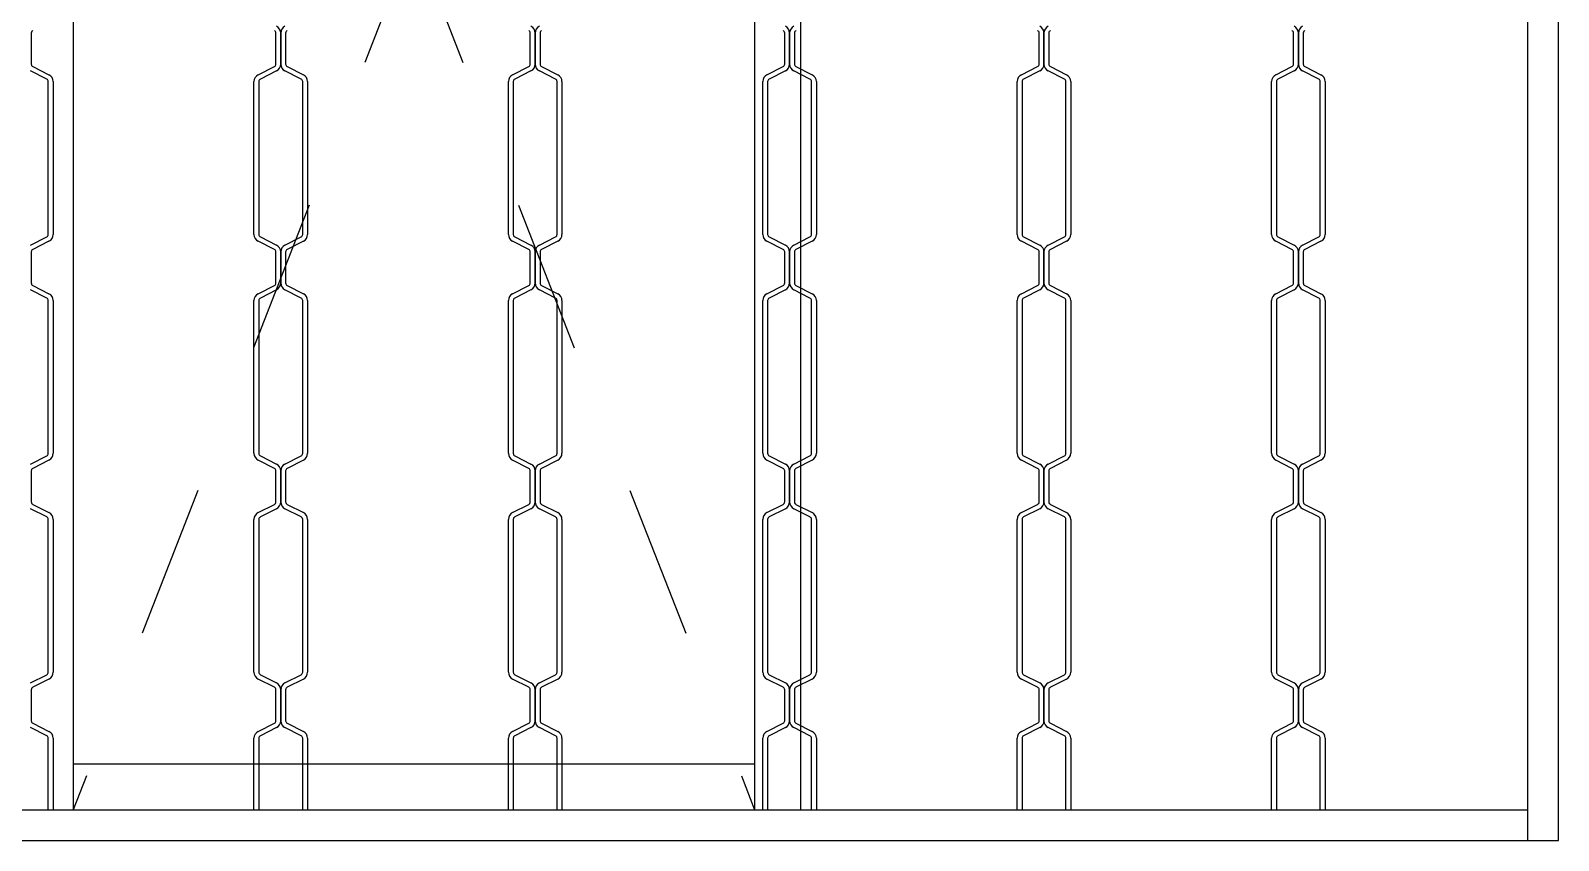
# Model space of a CAD drawing. Header units: millimetres. Extents: x 235.35 to 237.35, y 1281.78 to 1282.98.
# Drawn here: x 236.357 to 237.355, y 1281.784 to 1282.312 of the extents above; entities that cross this region are included whole.
import ezdxf

# ---------------------------------------------------------------- set-up
doc = ezdxf.new("R2010")
doc.units = ezdxf.units.MM
doc.header["$LTSCALE"] = 0.5
doc.linetypes.add('HIDDEN2', pattern=[0.1875, 0.125, -0.0625])
doc.layers.add('Gravia_Janelas', color=1, linetype='Continuous')
doc.layers.add('Gravia_Janelas_hidden2', color=1, linetype='HIDDEN2')

msp = doc.modelspace()

# ---------------------------------------------------------------- linework, layer by layer
at = {"layer": 'Gravia_Janelas'}
for p, q in [((237.33472, 1281.78366), (237.33472, 1282.98366)), ((236.38472, 1282.94366), (236.38472, 1281.80366)), ((236.82972, 1282.94366), (236.82972, 1281.80366)), ((236.85972, 1282.94366), (236.85972, 1281.80366)), ((236.3573, 1282.31074), (236.3573, 1282.29048)), ((236.51709, 1282.29048), (236.51709, 1282.31074)), ((236.52027, 1282.29048), (236.52027, 1282.31074)), ((236.52027, 1282.31074), (236.52027, 1282.29048)), ((236.52345, 1282.31074), (236.52345, 1282.29048)), ((236.68324, 1282.29048), (236.68324, 1282.31074)), ((236.68642, 1282.29048), (236.68642, 1282.31074)), ((236.68642, 1282.31074), (236.68642, 1282.29048)), ((236.6896, 1282.31074), (236.6896, 1282.29048)), ((236.84939, 1282.29048), (236.84939, 1282.31074)), ((236.85257, 1282.29048), (236.85257, 1282.31074)), ((236.85257, 1282.31074), (236.85257, 1282.29048)), ((236.85575, 1282.31074), (236.85575, 1282.29048)), ((237.01554, 1282.29048), (237.01554, 1282.31074)), ((237.01872, 1282.29048), (237.01872, 1282.31074)), ((237.01872, 1282.31074), (237.01872, 1282.29048)), ((237.0219, 1282.31074), (237.0219, 1282.29048)), ((237.18169, 1282.29048), (237.18169, 1282.31074)), ((237.18487, 1282.29048), (237.18487, 1282.31074)), ((237.18487, 1282.31074), (237.18487, 1282.29048)), ((237.18805, 1282.31074), (237.18805, 1282.29048)), ((236.35829, 1282.28886), (236.36887, 1282.2835)), ((236.50551, 1282.2835), (236.51609, 1282.28886)), ((236.52444, 1282.28886), (236.53502, 1282.2835)), ((236.67166, 1282.2835), (236.68224, 1282.28886)), ((236.69059, 1282.28886), (236.70117, 1282.2835)), ((236.83781, 1282.2835), (236.84839, 1282.28886)), ((236.85674, 1282.28886), (236.86732, 1282.2835)), ((237.00396, 1282.2835), (237.01454, 1282.28886)), ((237.02289, 1282.28886), (237.03347, 1282.2835)), ((237.17011, 1282.2835), (237.18069, 1282.28886)), ((237.18904, 1282.28886), (237.19962, 1282.2835)), ((237.33472, 1282.28766), (237.33472, 1282.29166)), ((236.36744, 1282.28066), (236.35686, 1282.28602)), ((236.36844, 1282.17929), (236.36844, 1282.27904)), ((236.37162, 1282.27904), (236.37162, 1282.17929)), ((236.50277, 1282.17929), (236.50277, 1282.27904)), ((236.50595, 1282.27904), (236.50595, 1282.17929)), ((236.51752, 1282.28602), (236.50694, 1282.28066)), ((236.53359, 1282.28066), (236.52301, 1282.28602)), ((236.53459, 1282.17929), (236.53459, 1282.27904)), ((236.53777, 1282.27904), (236.53777, 1282.17929)), ((236.66892, 1282.17929), (236.66892, 1282.27904)), ((236.6721, 1282.27904), (236.6721, 1282.17929)), ((236.68367, 1282.28602), (236.67309, 1282.28066)), ((236.69974, 1282.28066), (236.68916, 1282.28602)), ((236.70074, 1282.17929), (236.70074, 1282.27904)), ((236.70392, 1282.27904), (236.70392, 1282.17929)), ((236.83507, 1282.17929), (236.83507, 1282.27904)), ((236.83825, 1282.27904), (236.83825, 1282.17929)), ((236.84982, 1282.28602), (236.83924, 1282.28066)), ((236.86589, 1282.28066), (236.85531, 1282.28602)), ((236.86689, 1282.17929), (236.86689, 1282.27904)), ((236.87007, 1282.27904), (236.87007, 1282.17929)), ((237.00122, 1282.17929), (237.00122, 1282.27904)), ((237.0044, 1282.27904), (237.0044, 1282.17929)), ((237.01597, 1282.28602), (237.00539, 1282.28066)), ((237.03204, 1282.28066), (237.02146, 1282.28602)), ((237.03304, 1282.17929), (237.03304, 1282.27904)), ((237.03622, 1282.27904), (237.03622, 1282.17929)), ((237.16737, 1282.17929), (237.16737, 1282.27904)), ((237.17055, 1282.27904), (237.17055, 1282.17929)), ((237.18212, 1282.28602), (237.17154, 1282.28066)), ((237.19819, 1282.28066), (237.18761, 1282.28602)), ((237.19919, 1282.17929), (237.19919, 1282.27904)), ((237.20237, 1282.27904), (237.20237, 1282.17929)), ((236.35686, 1282.17231), (236.36744, 1282.17766)), ((236.36887, 1282.17483), (236.35829, 1282.16947)), ((236.51609, 1282.16947), (236.50551, 1282.17483)), ((236.50694, 1282.17766), (236.51752, 1282.17231)), ((236.52301, 1282.17231), (236.53359, 1282.17766)), ((236.53502, 1282.17483), (236.52444, 1282.16947)), ((236.68224, 1282.16947), (236.67166, 1282.17483)), ((236.67309, 1282.17766), (236.68367, 1282.17231)), ((236.68916, 1282.17231), (236.69974, 1282.17766)), ((236.70117, 1282.17483), (236.69059, 1282.16947)), ((236.84839, 1282.16947), (236.83781, 1282.17483)), ((236.83924, 1282.17766), (236.84982, 1282.17231)), ((236.85531, 1282.17231), (236.86589, 1282.17766)), ((236.86732, 1282.17483), (236.85674, 1282.16947)), ((237.01454, 1282.16947), (237.00396, 1282.17483)), ((237.00539, 1282.17766), (237.01597, 1282.17231)), ((237.02146, 1282.17231), (237.03204, 1282.17766)), ((237.03347, 1282.17483), (237.02289, 1282.16947)), ((237.18069, 1282.16947), (237.17011, 1282.17483)), ((237.17154, 1282.17766), (237.18212, 1282.17231)), ((237.18761, 1282.17231), (237.19819, 1282.17766)), ((237.19962, 1282.17483), (237.18904, 1282.16947)), ((236.3573, 1282.16784), (236.3573, 1282.14758)), ((236.51709, 1282.14758), (236.51709, 1282.16784)), ((236.52027, 1282.14758), (236.52027, 1282.16784)), ((236.52027, 1282.16784), (236.52027, 1282.14758)), ((236.52345, 1282.16784), (236.52345, 1282.14758)), ((236.68324, 1282.14758), (236.68324, 1282.16784)), ((236.68642, 1282.14758), (236.68642, 1282.16784)), ((236.68642, 1282.16784), (236.68642, 1282.14758)), ((236.6896, 1282.16784), (236.6896, 1282.14758)), ((236.84939, 1282.14758), (236.84939, 1282.16784)), ((236.85257, 1282.14758), (236.85257, 1282.16784)), ((236.85257, 1282.16784), (236.85257, 1282.14758)), ((236.85575, 1282.16784), (236.85575, 1282.14758)), ((237.01554, 1282.14758), (237.01554, 1282.16784)), ((237.01872, 1282.14758), (237.01872, 1282.16784)), ((237.01872, 1282.16784), (237.01872, 1282.14758)), ((237.0219, 1282.16784), (237.0219, 1282.14758)), ((237.18169, 1282.14758), (237.18169, 1282.16784)), ((237.18487, 1282.14758), (237.18487, 1282.16784)), ((237.18487, 1282.16784), (237.18487, 1282.14758)), ((237.18805, 1282.16784), (237.18805, 1282.14758)), ((236.36744, 1282.13776), (236.35686, 1282.14312)), ((236.35829, 1282.14596), (236.36887, 1282.1406)), ((236.50551, 1282.1406), (236.51609, 1282.14596)), ((236.51752, 1282.14312), (236.50694, 1282.13776)), ((236.53359, 1282.13776), (236.52301, 1282.14312)), ((236.52444, 1282.14596), (236.53502, 1282.1406)), ((236.67166, 1282.1406), (236.68224, 1282.14596)), ((236.68367, 1282.14312), (236.67309, 1282.13776)), ((236.69974, 1282.13776), (236.68916, 1282.14312)), ((236.69059, 1282.14596), (236.70117, 1282.1406)), ((236.83781, 1282.1406), (236.84839, 1282.14596)), ((236.84982, 1282.14312), (236.83924, 1282.13776)), ((236.86589, 1282.13776), (236.85531, 1282.14312)), ((236.85674, 1282.14596), (236.86732, 1282.1406)), ((237.00396, 1282.1406), (237.01454, 1282.14596)), ((237.01597, 1282.14312), (237.00539, 1282.13776)), ((237.03204, 1282.13776), (237.02146, 1282.14312)), ((237.02289, 1282.14596), (237.03347, 1282.1406)), ((237.17011, 1282.1406), (237.18069, 1282.14596)), ((237.18212, 1282.14312), (237.17154, 1282.13776)), ((237.19819, 1282.13776), (237.18761, 1282.14312)), ((237.18904, 1282.14596), (237.19962, 1282.1406)), ((236.36844, 1282.03639), (236.36844, 1282.13614)), ((236.37162, 1282.13614), (236.37162, 1282.03639)), ((236.50277, 1282.03639), (236.50277, 1282.13614)), ((236.50595, 1282.13614), (236.50595, 1282.03639)), ((236.53459, 1282.03639), (236.53459, 1282.13614)), ((236.53777, 1282.13614), (236.53777, 1282.03639)), ((236.66892, 1282.03639), (236.66892, 1282.13614)), ((236.6721, 1282.13614), (236.6721, 1282.03639)), ((236.70074, 1282.03639), (236.70074, 1282.13614)), ((236.70392, 1282.13614), (236.70392, 1282.03639)), ((236.83507, 1282.03639), (236.83507, 1282.13614)), ((236.83825, 1282.13614), (236.83825, 1282.03639)), ((236.86689, 1282.03639), (236.86689, 1282.13614)), ((236.87007, 1282.13614), (236.87007, 1282.03639)), ((237.00122, 1282.03639), (237.00122, 1282.13614)), ((237.0044, 1282.13614), (237.0044, 1282.03639)), ((237.03304, 1282.03639), (237.03304, 1282.13614)), ((237.03622, 1282.13614), (237.03622, 1282.03639)), ((237.16737, 1282.03639), (237.16737, 1282.13614)), ((237.17055, 1282.13614), (237.17055, 1282.03639)), ((237.19919, 1282.03639), (237.19919, 1282.13614)), ((237.20237, 1282.13614), (237.20237, 1282.03639)), ((237.33472, 1282.12566), (237.33472, 1282.12966)), ((236.35686, 1282.02941), (236.36744, 1282.03476)), ((236.36887, 1282.03193), (236.35829, 1282.02657)), ((236.51609, 1282.02657), (236.50551, 1282.03193)), ((236.50694, 1282.03476), (236.51752, 1282.02941)), ((236.52301, 1282.02941), (236.53359, 1282.03476)), ((236.53502, 1282.03193), (236.52444, 1282.02657)), ((236.68224, 1282.02657), (236.67166, 1282.03193)), ((236.67309, 1282.03476), (236.68367, 1282.02941)), ((236.68916, 1282.02941), (236.69974, 1282.03476)), ((236.70117, 1282.03193), (236.69059, 1282.02657)), ((236.84839, 1282.02657), (236.83781, 1282.03193)), ((236.83924, 1282.03476), (236.84982, 1282.02941)), ((236.85531, 1282.02941), (236.86589, 1282.03476)), ((236.86732, 1282.03193), (236.85674, 1282.02657)), ((237.01454, 1282.02657), (237.00396, 1282.03193)), ((237.00539, 1282.03476), (237.01597, 1282.02941)), ((237.02146, 1282.02941), (237.03204, 1282.03476)), ((237.03347, 1282.03193), (237.02289, 1282.02657)), ((237.18069, 1282.02657), (237.17011, 1282.03193)), ((237.17154, 1282.03476), (237.18212, 1282.02941)), ((237.18761, 1282.02941), (237.19819, 1282.03476)), ((237.19962, 1282.03193), (237.18904, 1282.02657)), ((236.3573, 1282.02494), (236.3573, 1282.00468)), ((236.51709, 1282.00468), (236.51709, 1282.02494)), ((236.52027, 1282.00468), (236.52027, 1282.02494)), ((236.52027, 1282.02494), (236.52027, 1282.00468)), ((236.52345, 1282.02494), (236.52345, 1282.00468)), ((236.68324, 1282.00468), (236.68324, 1282.02494)), ((236.68642, 1282.00468), (236.68642, 1282.02494)), ((236.68642, 1282.02494), (236.68642, 1282.00468)), ((236.6896, 1282.02494), (236.6896, 1282.00468)), ((236.84939, 1282.00468), (236.84939, 1282.02494)), ((236.85257, 1282.00468), (236.85257, 1282.02494)), ((236.85257, 1282.02494), (236.85257, 1282.00468)), ((236.85575, 1282.02494), (236.85575, 1282.00468)), ((237.01554, 1282.00468), (237.01554, 1282.02494)), ((237.01872, 1282.00468), (237.01872, 1282.02494)), ((237.01872, 1282.02494), (237.01872, 1282.00468)), ((237.0219, 1282.02494), (237.0219, 1282.00468)), ((237.18169, 1282.00468), (237.18169, 1282.02494)), ((237.18487, 1282.00468), (237.18487, 1282.02494)), ((237.18487, 1282.02494), (237.18487, 1282.00468)), ((237.18805, 1282.02494), (237.18805, 1282.00468)), ((236.36744, 1281.99486), (236.35686, 1282.00022)), ((236.35829, 1282.00306), (236.36887, 1281.9977)), ((236.50551, 1281.9977), (236.51609, 1282.00306)), ((236.51752, 1282.00022), (236.50694, 1281.99486)), ((236.53359, 1281.99486), (236.52301, 1282.00022)), ((236.52444, 1282.00306), (236.53502, 1281.9977)), ((236.67166, 1281.9977), (236.68224, 1282.00306)), ((236.68367, 1282.00022), (236.67309, 1281.99486)), ((236.69974, 1281.99486), (236.68916, 1282.00022)), ((236.69059, 1282.00306), (236.70117, 1281.9977)), ((236.83781, 1281.9977), (236.84839, 1282.00306)), ((236.84982, 1282.00022), (236.83924, 1281.99486)), ((236.86589, 1281.99486), (236.85531, 1282.00022)), ((236.85674, 1282.00306), (236.86732, 1281.9977)), ((237.00396, 1281.9977), (237.01454, 1282.00306)), ((237.01597, 1282.00022), (237.00539, 1281.99486)), ((237.03204, 1281.99486), (237.02146, 1282.00022)), ((237.02289, 1282.00306), (237.03347, 1281.9977)), ((237.17011, 1281.9977), (237.18069, 1282.00306)), ((237.18212, 1282.00022), (237.17154, 1281.99486)), ((237.19819, 1281.99486), (237.18761, 1282.00022)), ((237.18904, 1282.00306), (237.19962, 1281.9977)), ((236.36844, 1281.89349), (236.36844, 1281.99324)), ((236.37162, 1281.99324), (236.37162, 1281.89349)), ((236.50277, 1281.89349), (236.50277, 1281.99324)), ((236.50595, 1281.99324), (236.50595, 1281.89349)), ((236.53459, 1281.89349), (236.53459, 1281.99324)), ((236.53777, 1281.99324), (236.53777, 1281.89349)), ((236.66892, 1281.89349), (236.66892, 1281.99324)), ((236.6721, 1281.99324), (236.6721, 1281.89349)), ((236.70074, 1281.89349), (236.70074, 1281.99324)), ((236.70392, 1281.99324), (236.70392, 1281.89349)), ((236.83507, 1281.89349), (236.83507, 1281.99324)), ((236.83825, 1281.99324), (236.83825, 1281.89349)), ((236.86689, 1281.89349), (236.86689, 1281.99324)), ((236.87007, 1281.99324), (236.87007, 1281.89349)), ((237.00122, 1281.89349), (237.00122, 1281.99324)), ((237.0044, 1281.99324), (237.0044, 1281.89349)), ((237.03304, 1281.89349), (237.03304, 1281.99324)), ((237.03622, 1281.99324), (237.03622, 1281.89349)), ((237.16737, 1281.89349), (237.16737, 1281.99324)), ((237.17055, 1281.99324), (237.17055, 1281.89349)), ((237.19919, 1281.89349), (237.19919, 1281.99324)), ((237.20237, 1281.99324), (237.20237, 1281.89349)), ((237.33472, 1281.96366), (237.33472, 1281.96766)), ((236.35686, 1281.88651), (236.36744, 1281.89186)), ((236.36887, 1281.88903), (236.35829, 1281.88367)), ((236.51609, 1281.88367), (236.50551, 1281.88903)), ((236.50694, 1281.89186), (236.51752, 1281.88651)), ((236.52301, 1281.88651), (236.53359, 1281.89186)), ((236.53502, 1281.88903), (236.52444, 1281.88367)), ((236.68224, 1281.88367), (236.67166, 1281.88903)), ((236.67309, 1281.89186), (236.68367, 1281.88651)), ((236.68916, 1281.88651), (236.69974, 1281.89186)), ((236.70117, 1281.88903), (236.69059, 1281.88367)), ((236.84839, 1281.88367), (236.83781, 1281.88903)), ((236.83924, 1281.89186), (236.84982, 1281.88651)), ((236.85531, 1281.88651), (236.86589, 1281.89186)), ((236.86732, 1281.88903), (236.85674, 1281.88367)), ((237.01454, 1281.88367), (237.00396, 1281.88903)), ((237.00539, 1281.89186), (237.01597, 1281.88651)), ((237.02146, 1281.88651), (237.03204, 1281.89186)), ((237.03347, 1281.88903), (237.02289, 1281.88367)), ((237.18069, 1281.88367), (237.17011, 1281.88903)), ((237.17154, 1281.89186), (237.18212, 1281.88651)), ((237.18761, 1281.88651), (237.19819, 1281.89186)), ((237.19962, 1281.88903), (237.18904, 1281.88367)), ((236.3573, 1281.88204), (236.3573, 1281.86178)), ((236.51709, 1281.86178), (236.51709, 1281.88204)), ((236.52027, 1281.86178), (236.52027, 1281.88204)), ((236.52027, 1281.88204), (236.52027, 1281.86178)), ((236.52345, 1281.88204), (236.52345, 1281.86178)), ((236.68324, 1281.86178), (236.68324, 1281.88204)), ((236.68642, 1281.86178), (236.68642, 1281.88204)), ((236.68642, 1281.88204), (236.68642, 1281.86178)), ((236.6896, 1281.88204), (236.6896, 1281.86178)), ((236.84939, 1281.86178), (236.84939, 1281.88204)), ((236.85257, 1281.86178), (236.85257, 1281.88204)), ((236.85257, 1281.88204), (236.85257, 1281.86178)), ((236.85575, 1281.88204), (236.85575, 1281.86178)), ((237.01554, 1281.86178), (237.01554, 1281.88204)), ((237.01872, 1281.86178), (237.01872, 1281.88204)), ((237.01872, 1281.88204), (237.01872, 1281.86178)), ((237.0219, 1281.88204), (237.0219, 1281.86178)), ((237.18169, 1281.86178), (237.18169, 1281.88204)), ((237.18487, 1281.86178), (237.18487, 1281.88204)), ((237.18487, 1281.88204), (237.18487, 1281.86178)), ((237.18805, 1281.88204), (237.18805, 1281.86178)), ((236.35829, 1281.86016), (236.36887, 1281.8548)), ((236.50551, 1281.8548), (236.51609, 1281.86016)), ((236.52444, 1281.86016), (236.53502, 1281.8548)), ((236.67166, 1281.8548), (236.68224, 1281.86016)), ((236.69059, 1281.86016), (236.70117, 1281.8548)), ((236.83781, 1281.8548), (236.84839, 1281.86016)), ((236.85674, 1281.86016), (236.86732, 1281.8548)), ((237.00396, 1281.8548), (237.01454, 1281.86016)), ((237.02289, 1281.86016), (237.03347, 1281.8548)), ((237.17011, 1281.8548), (237.18069, 1281.86016)), ((237.18904, 1281.86016), (237.19962, 1281.8548)), ((236.36744, 1281.85196), (236.35686, 1281.85732)), ((236.36844, 1281.80366), (236.36844, 1281.85034)), ((236.37162, 1281.85034), (236.37162, 1281.80366)), ((236.50277, 1281.80366), (236.50277, 1281.85034)), ((236.50595, 1281.85034), (236.50595, 1281.80366)), ((236.51752, 1281.85732), (236.50694, 1281.85196)), ((236.53359, 1281.85196), (236.52301, 1281.85732)), ((236.53459, 1281.80366), (236.53459, 1281.85034)), ((236.53777, 1281.85034), (236.53777, 1281.80366)), ((236.66892, 1281.80366), (236.66892, 1281.85034)), ((236.6721, 1281.85034), (236.6721, 1281.80366)), ((236.68367, 1281.85732), (236.67309, 1281.85196)), ((236.69974, 1281.85196), (236.68916, 1281.85732)), ((236.70074, 1281.80366), (236.70074, 1281.85034)), ((236.70392, 1281.85034), (236.70392, 1281.80366)), ((236.83507, 1281.80366), (236.83507, 1281.85034)), ((236.83825, 1281.85034), (236.83825, 1281.80366)), ((236.84982, 1281.85732), (236.83924, 1281.85196)), ((236.86589, 1281.85196), (236.85531, 1281.85732)), ((236.86689, 1281.80366), (236.86689, 1281.85034)), ((236.87007, 1281.85034), (236.87007, 1281.80366)), ((237.00122, 1281.80366), (237.00122, 1281.85034)), ((237.0044, 1281.85034), (237.0044, 1281.80366)), ((237.01597, 1281.85732), (237.00539, 1281.85196)), ((237.03204, 1281.85196), (237.02146, 1281.85732)), ((237.03304, 1281.80366), (237.03304, 1281.85034)), ((237.03622, 1281.85034), (237.03622, 1281.80366)), ((237.16737, 1281.80366), (237.16737, 1281.85034)), ((237.17055, 1281.85034), (237.17055, 1281.80366)), ((237.18212, 1281.85732), (237.17154, 1281.85196)), ((237.19819, 1281.85196), (237.18761, 1281.85732)), ((237.19919, 1281.80366), (237.19919, 1281.85034)), ((237.20237, 1281.85034), (237.20237, 1281.80366)), ((236.38472, 1281.83366), (236.82972, 1281.83366)), ((235.37472, 1281.80366), (237.33472, 1281.80366))]:
    msp.add_line(p, q, dxfattribs=at)
at = {"layer": 'Gravia_Janelas', "color": 2}
for p, q in [((237.35472, 1281.78366), (237.35472, 1282.98366)), ((235.35472, 1281.78366), (237.35472, 1281.78366))]:
    msp.add_line(p, q, dxfattribs=at)
at = {"layer": 'Gravia_Janelas'}
for centre, radius, start, end in [((236.35912, 1282.31074), 0.00182, 116.85241, 180), ((236.51527, 1282.31074), 0.00182, 0, 63.14759), ((236.51527, 1282.31074), 0.005, 0, 63.14759), ((236.52527, 1282.31074), 0.005, 116.85241, 180), ((236.52527, 1282.31074), 0.00182, 116.85241, 180), ((236.68142, 1282.31074), 0.00182, 0, 63.14759), ((236.68142, 1282.31074), 0.005, 0, 63.14759), ((236.69142, 1282.31074), 0.005, 116.85241, 180), ((236.69142, 1282.31074), 0.00182, 116.85241, 180), ((236.84757, 1282.31074), 0.00182, 0, 63.14759), ((236.84757, 1282.31074), 0.005, 0, 63.14759), ((236.85757, 1282.31074), 0.005, 116.85241, 180), ((236.85757, 1282.31074), 0.00182, 116.85241, 180), ((237.01372, 1282.31074), 0.00182, 0, 63.14759), ((237.01372, 1282.31074), 0.005, 0, 63.14759), ((237.02372, 1282.31074), 0.005, 116.85241, 180), ((237.02372, 1282.31074), 0.00182, 116.85241, 180), ((237.17987, 1282.31074), 0.00182, 0, 63.14759), ((237.17987, 1282.31074), 0.005, 0, 63.14759), ((237.18987, 1282.31074), 0.005, 116.85241, 180), ((237.18987, 1282.31074), 0.00182, 116.85241, 180), ((236.35912, 1282.29048), 0.00182, 180, 243.14759), ((236.51527, 1282.29048), 0.00182, 296.85241, 0), ((236.51527, 1282.29048), 0.005, 296.85241, 0), ((236.52527, 1282.29048), 0.005, 180, 243.14759), ((236.52527, 1282.29048), 0.00182, 180, 243.14759), ((236.68142, 1282.29048), 0.00182, 296.85241, 0), ((236.68142, 1282.29048), 0.005, 296.85241, 0), ((236.69142, 1282.29048), 0.005, 180, 243.14759), ((236.69142, 1282.29048), 0.00182, 180, 243.14759), ((236.84757, 1282.29048), 0.00182, 296.85241, 0), ((236.84757, 1282.29048), 0.005, 296.85241, 0), ((236.85757, 1282.29048), 0.005, 180, 243.14759), ((236.85757, 1282.29048), 0.00182, 180, 243.14759), ((237.01372, 1282.29048), 0.00182, 296.85241, 0), ((237.01372, 1282.29048), 0.005, 296.85241, 0), ((237.02372, 1282.29048), 0.005, 180, 243.14759), ((237.02372, 1282.29048), 0.00182, 180, 243.14759), ((237.17987, 1282.29048), 0.00182, 296.85241, 0), ((237.17987, 1282.29048), 0.005, 296.85241, 0), ((237.18987, 1282.29048), 0.005, 180, 243.14759), ((237.18987, 1282.29048), 0.00182, 180, 243.14759), ((236.36662, 1282.27904), 0.00182, 0, 63.14759), ((236.36662, 1282.27904), 0.005, 0, 63.14759), ((236.50777, 1282.27904), 0.005, 116.85241, 180), ((236.50777, 1282.27904), 0.00182, 116.85241, 180), ((236.53277, 1282.27904), 0.00182, 0, 63.14759), ((236.53277, 1282.27904), 0.005, 0, 63.14759), ((236.67392, 1282.27904), 0.005, 116.85241, 180), ((236.67392, 1282.27904), 0.00182, 116.85241, 180), ((236.69892, 1282.27904), 0.00182, 0, 63.14759), ((236.69892, 1282.27904), 0.005, 0, 63.14759), ((236.84007, 1282.27904), 0.005, 116.85241, 180), ((236.84007, 1282.27904), 0.00182, 116.85241, 180), ((236.86507, 1282.27904), 0.00182, 0, 63.14759), ((236.86507, 1282.27904), 0.005, 0, 63.14759), ((237.00622, 1282.27904), 0.005, 116.85241, 180), ((237.00622, 1282.27904), 0.00182, 116.85241, 180), ((237.03122, 1282.27904), 0.00182, 0, 63.14759), ((237.03122, 1282.27904), 0.005, 0, 63.14759), ((237.17237, 1282.27904), 0.005, 116.85241, 180), ((237.17237, 1282.27904), 0.00182, 116.85241, 180), ((237.19737, 1282.27904), 0.00182, 0, 63.14759), ((237.19737, 1282.27904), 0.005, 0, 63.14759), ((236.36662, 1282.17929), 0.00182, 296.85241, 0), ((236.36662, 1282.17929), 0.005, 296.85241, 0), ((236.50777, 1282.17929), 0.005, 180, 243.14759), ((236.50777, 1282.17929), 0.00182, 180, 243.14759), ((236.53277, 1282.17929), 0.00182, 296.85241, 0), ((236.53277, 1282.17929), 0.005, 296.85241, 0), ((236.67392, 1282.17929), 0.005, 180, 243.14759), ((236.67392, 1282.17929), 0.00182, 180, 243.14759), ((236.69892, 1282.17929), 0.00182, 296.85241, 0), ((236.69892, 1282.17929), 0.005, 296.85241, 0), ((236.84007, 1282.17929), 0.005, 180, 243.14759), ((236.84007, 1282.17929), 0.00182, 180, 243.14759), ((236.86507, 1282.17929), 0.00182, 296.85241, 0), ((236.86507, 1282.17929), 0.005, 296.85241, 0), ((237.00622, 1282.17929), 0.005, 180, 243.14759), ((237.00622, 1282.17929), 0.00182, 180, 243.14759), ((237.03122, 1282.17929), 0.00182, 296.85241, 0), ((237.03122, 1282.17929), 0.005, 296.85241, 0), ((237.17237, 1282.17929), 0.005, 180, 243.14759), ((237.17237, 1282.17929), 0.00182, 180, 243.14759), ((237.19737, 1282.17929), 0.00182, 296.85241, 0), ((237.19737, 1282.17929), 0.005, 296.85241, 0), ((236.35912, 1282.16784), 0.00182, 116.85241, 180), ((236.51527, 1282.16784), 0.00182, 0, 63.14759), ((236.51527, 1282.16784), 0.005, 0, 63.14759), ((236.52527, 1282.16784), 0.005, 116.85241, 180), ((236.52527, 1282.16784), 0.00182, 116.85241, 180), ((236.68142, 1282.16784), 0.00182, 0, 63.14759), ((236.68142, 1282.16784), 0.005, 0, 63.14759), ((236.69142, 1282.16784), 0.005, 116.85241, 180), ((236.69142, 1282.16784), 0.00182, 116.85241, 180), ((236.84757, 1282.16784), 0.00182, 0, 63.14759), ((236.84757, 1282.16784), 0.005, 0, 63.14759), ((236.85757, 1282.16784), 0.005, 116.85241, 180), ((236.85757, 1282.16784), 0.00182, 116.85241, 180), ((237.01372, 1282.16784), 0.00182, 0, 63.14759), ((237.01372, 1282.16784), 0.005, 0, 63.14759), ((237.02372, 1282.16784), 0.005, 116.85241, 180), ((237.02372, 1282.16784), 0.00182, 116.85241, 180), ((237.17987, 1282.16784), 0.00182, 0, 63.14759), ((237.17987, 1282.16784), 0.005, 0, 63.14759), ((237.18987, 1282.16784), 0.005, 116.85241, 180), ((237.18987, 1282.16784), 0.00182, 116.85241, 180), ((236.35912, 1282.14758), 0.00182, 180, 243.14759), ((236.36662, 1282.13614), 0.005, 0, 63.14759), ((236.50777, 1282.13614), 0.005, 116.85241, 180), ((236.51527, 1282.14758), 0.00182, 296.85241, 0), ((236.51527, 1282.14758), 0.005, 296.85241, 0), ((236.52527, 1282.14758), 0.005, 180, 243.14759), ((236.52527, 1282.14758), 0.00182, 180, 243.14759), ((236.53277, 1282.13614), 0.005, 0, 63.14759), ((236.67392, 1282.13614), 0.005, 116.85241, 180), ((236.68142, 1282.14758), 0.00182, 296.85241, 0), ((236.68142, 1282.14758), 0.005, 296.85241, 0), ((236.69142, 1282.14758), 0.005, 180, 243.14759), ((236.69142, 1282.14758), 0.00182, 180, 243.14759), ((236.69892, 1282.13614), 0.005, 0, 63.14759), ((236.84007, 1282.13614), 0.005, 116.85241, 180), ((236.84757, 1282.14758), 0.00182, 296.85241, 0), ((236.84757, 1282.14758), 0.005, 296.85241, 0), ((236.85757, 1282.14758), 0.005, 180, 243.14759), ((236.85757, 1282.14758), 0.00182, 180, 243.14759), ((236.86507, 1282.13614), 0.005, 0, 63.14759), ((237.00622, 1282.13614), 0.005, 116.85241, 180), ((237.01372, 1282.14758), 0.00182, 296.85241, 0), ((237.01372, 1282.14758), 0.005, 296.85241, 0), ((237.02372, 1282.14758), 0.005, 180, 243.14759), ((237.02372, 1282.14758), 0.00182, 180, 243.14759), ((237.03122, 1282.13614), 0.005, 0, 63.14759), ((237.17237, 1282.13614), 0.005, 116.85241, 180), ((237.17987, 1282.14758), 0.00182, 296.85241, 0), ((237.17987, 1282.14758), 0.005, 296.85241, 0), ((237.18987, 1282.14758), 0.005, 180, 243.14759), ((237.18987, 1282.14758), 0.00182, 180, 243.14759), ((237.19737, 1282.13614), 0.005, 0, 63.14759), ((236.36662, 1282.13614), 0.00182, 0, 63.14759), ((236.50777, 1282.13614), 0.00182, 116.85241, 180), ((236.53277, 1282.13614), 0.00182, 0, 63.14759), ((236.67392, 1282.13614), 0.00182, 116.85241, 180), ((236.69892, 1282.13614), 0.00182, 0, 63.14759), ((236.84007, 1282.13614), 0.00182, 116.85241, 180), ((236.86507, 1282.13614), 0.00182, 0, 63.14759), ((237.00622, 1282.13614), 0.00182, 116.85241, 180), ((237.03122, 1282.13614), 0.00182, 0, 63.14759), ((237.17237, 1282.13614), 0.00182, 116.85241, 180), ((237.19737, 1282.13614), 0.00182, 0, 63.14759), ((236.36662, 1282.03639), 0.00182, 296.85241, 0), ((236.36662, 1282.03639), 0.005, 296.85241, 0), ((236.50777, 1282.03639), 0.005, 180, 243.14759), ((236.50777, 1282.03639), 0.00182, 180, 243.14759), ((236.51527, 1282.02494), 0.005, 0, 63.14759), ((236.52527, 1282.02494), 0.005, 116.85241, 180), ((236.53277, 1282.03639), 0.00182, 296.85241, 0), ((236.53277, 1282.03639), 0.005, 296.85241, 0), ((236.67392, 1282.03639), 0.005, 180, 243.14759), ((236.67392, 1282.03639), 0.00182, 180, 243.14759), ((236.68142, 1282.02494), 0.005, 0, 63.14759), ((236.69142, 1282.02494), 0.005, 116.85241, 180), ((236.69892, 1282.03639), 0.00182, 296.85241, 0), ((236.69892, 1282.03639), 0.005, 296.85241, 0), ((236.84007, 1282.03639), 0.005, 180, 243.14759), ((236.84007, 1282.03639), 0.00182, 180, 243.14759), ((236.84757, 1282.02494), 0.005, 0, 63.14759), ((236.85757, 1282.02494), 0.005, 116.85241, 180), ((236.86507, 1282.03639), 0.00182, 296.85241, 0), ((236.86507, 1282.03639), 0.005, 296.85241, 0), ((237.00622, 1282.03639), 0.005, 180, 243.14759), ((237.00622, 1282.03639), 0.00182, 180, 243.14759), ((237.01372, 1282.02494), 0.005, 0, 63.14759), ((237.02372, 1282.02494), 0.005, 116.85241, 180), ((237.03122, 1282.03639), 0.00182, 296.85241, 0), ((237.03122, 1282.03639), 0.005, 296.85241, 0), ((237.17237, 1282.03639), 0.005, 180, 243.14759), ((237.17237, 1282.03639), 0.00182, 180, 243.14759), ((237.17987, 1282.02494), 0.005, 0, 63.14759), ((237.18987, 1282.02494), 0.005, 116.85241, 180), ((237.19737, 1282.03639), 0.00182, 296.85241, 0), ((237.19737, 1282.03639), 0.005, 296.85241, 0), ((236.35912, 1282.02494), 0.00182, 116.85241, 180), ((236.51527, 1282.02494), 0.00182, 0, 63.14759), ((236.52527, 1282.02494), 0.00182, 116.85241, 180), ((236.68142, 1282.02494), 0.00182, 0, 63.14759), ((236.69142, 1282.02494), 0.00182, 116.85241, 180), ((236.84757, 1282.02494), 0.00182, 0, 63.14759), ((236.85757, 1282.02494), 0.00182, 116.85241, 180), ((237.01372, 1282.02494), 0.00182, 0, 63.14759), ((237.02372, 1282.02494), 0.00182, 116.85241, 180), ((237.17987, 1282.02494), 0.00182, 0, 63.14759), ((237.18987, 1282.02494), 0.00182, 116.85241, 180), ((236.35912, 1282.00468), 0.00182, 180, 243.14759), ((236.51527, 1282.00468), 0.00182, 296.85241, 0), ((236.51527, 1282.00468), 0.005, 296.85241, 0), ((236.52527, 1282.00468), 0.005, 180, 243.14759), ((236.52527, 1282.00468), 0.00182, 180, 243.14759), ((236.68142, 1282.00468), 0.00182, 296.85241, 0), ((236.68142, 1282.00468), 0.005, 296.85241, 0), ((236.69142, 1282.00468), 0.005, 180, 243.14759), ((236.69142, 1282.00468), 0.00182, 180, 243.14759), ((236.84757, 1282.00468), 0.00182, 296.85241, 0), ((236.84757, 1282.00468), 0.005, 296.85241, 0), ((236.85757, 1282.00468), 0.005, 180, 243.14759), ((236.85757, 1282.00468), 0.00182, 180, 243.14759), ((237.01372, 1282.00468), 0.00182, 296.85241, 0), ((237.01372, 1282.00468), 0.005, 296.85241, 0), ((237.02372, 1282.00468), 0.005, 180, 243.14759), ((237.02372, 1282.00468), 0.00182, 180, 243.14759), ((237.17987, 1282.00468), 0.00182, 296.85241, 0), ((237.17987, 1282.00468), 0.005, 296.85241, 0), ((237.18987, 1282.00468), 0.005, 180, 243.14759), ((237.18987, 1282.00468), 0.00182, 180, 243.14759), ((236.36662, 1281.99324), 0.00182, 0, 63.14759), ((236.36662, 1281.99324), 0.005, 0, 63.14759), ((236.50777, 1281.99324), 0.005, 116.85241, 180), ((236.50777, 1281.99324), 0.00182, 116.85241, 180), ((236.53277, 1281.99324), 0.00182, 0, 63.14759), ((236.53277, 1281.99324), 0.005, 0, 63.14759), ((236.67392, 1281.99324), 0.005, 116.85241, 180), ((236.67392, 1281.99324), 0.00182, 116.85241, 180), ((236.69892, 1281.99324), 0.00182, 0, 63.14759), ((236.69892, 1281.99324), 0.005, 0, 63.14759), ((236.84007, 1281.99324), 0.005, 116.85241, 180), ((236.84007, 1281.99324), 0.00182, 116.85241, 180), ((236.86507, 1281.99324), 0.00182, 0, 63.14759), ((236.86507, 1281.99324), 0.005, 0, 63.14759), ((237.00622, 1281.99324), 0.005, 116.85241, 180), ((237.00622, 1281.99324), 0.00182, 116.85241, 180), ((237.03122, 1281.99324), 0.00182, 0, 63.14759), ((237.03122, 1281.99324), 0.005, 0, 63.14759), ((237.17237, 1281.99324), 0.005, 116.85241, 180), ((237.17237, 1281.99324), 0.00182, 116.85241, 180), ((237.19737, 1281.99324), 0.00182, 0, 63.14759), ((237.19737, 1281.99324), 0.005, 0, 63.14759), ((236.36662, 1281.89349), 0.00182, 296.85241, 0), ((236.36662, 1281.89349), 0.005, 296.85241, 0), ((236.50777, 1281.89349), 0.005, 180, 243.14759), ((236.50777, 1281.89349), 0.00182, 180, 243.14759), ((236.53277, 1281.89349), 0.00182, 296.85241, 0), ((236.53277, 1281.89349), 0.005, 296.85241, 0), ((236.67392, 1281.89349), 0.005, 180, 243.14759), ((236.67392, 1281.89349), 0.00182, 180, 243.14759), ((236.69892, 1281.89349), 0.00182, 296.85241, 0), ((236.69892, 1281.89349), 0.005, 296.85241, 0), ((236.84007, 1281.89349), 0.005, 180, 243.14759), ((236.84007, 1281.89349), 0.00182, 180, 243.14759), ((236.86507, 1281.89349), 0.00182, 296.85241, 0), ((236.86507, 1281.89349), 0.005, 296.85241, 0), ((237.00622, 1281.89349), 0.005, 180, 243.14759), ((237.00622, 1281.89349), 0.00182, 180, 243.14759), ((237.03122, 1281.89349), 0.00182, 296.85241, 0), ((237.03122, 1281.89349), 0.005, 296.85241, 0), ((237.17237, 1281.89349), 0.005, 180, 243.14759), ((237.17237, 1281.89349), 0.00182, 180, 243.14759), ((237.19737, 1281.89349), 0.00182, 296.85241, 0), ((237.19737, 1281.89349), 0.005, 296.85241, 0), ((236.35912, 1281.88204), 0.00182, 116.85241, 180), ((236.51527, 1281.88204), 0.00182, 0, 63.14759), ((236.51527, 1281.88204), 0.005, 0, 63.14759), ((236.52527, 1281.88204), 0.005, 116.85241, 180), ((236.52527, 1281.88204), 0.00182, 116.85241, 180), ((236.68142, 1281.88204), 0.00182, 0, 63.14759), ((236.68142, 1281.88204), 0.005, 0, 63.14759), ((236.69142, 1281.88204), 0.005, 116.85241, 180), ((236.69142, 1281.88204), 0.00182, 116.85241, 180), ((236.84757, 1281.88204), 0.00182, 0, 63.14759), ((236.84757, 1281.88204), 0.005, 0, 63.14759), ((236.85757, 1281.88204), 0.005, 116.85241, 180), ((236.85757, 1281.88204), 0.00182, 116.85241, 180), ((237.01372, 1281.88204), 0.00182, 0, 63.14759), ((237.01372, 1281.88204), 0.005, 0, 63.14759), ((237.02372, 1281.88204), 0.005, 116.85241, 180), ((237.02372, 1281.88204), 0.00182, 116.85241, 180), ((237.17987, 1281.88204), 0.00182, 0, 63.14759), ((237.17987, 1281.88204), 0.005, 0, 63.14759), ((237.18987, 1281.88204), 0.005, 116.85241, 180), ((237.18987, 1281.88204), 0.00182, 116.85241, 180), ((236.35912, 1281.86178), 0.00182, 180, 243.14759), ((236.51527, 1281.86178), 0.00182, 296.85241, 0), ((236.51527, 1281.86178), 0.005, 296.85241, 0), ((236.52527, 1281.86178), 0.005, 180, 243.14759), ((236.52527, 1281.86178), 0.00182, 180, 243.14759), ((236.68142, 1281.86178), 0.00182, 296.85241, 0), ((236.68142, 1281.86178), 0.005, 296.85241, 0), ((236.69142, 1281.86178), 0.005, 180, 243.14759), ((236.69142, 1281.86178), 0.00182, 180, 243.14759), ((236.84757, 1281.86178), 0.00182, 296.85241, 0), ((236.84757, 1281.86178), 0.005, 296.85241, 0), ((236.85757, 1281.86178), 0.005, 180, 243.14759), ((236.85757, 1281.86178), 0.00182, 180, 243.14759), ((237.01372, 1281.86178), 0.00182, 296.85241, 0), ((237.01372, 1281.86178), 0.005, 296.85241, 0), ((237.02372, 1281.86178), 0.005, 180, 243.14759), ((237.02372, 1281.86178), 0.00182, 180, 243.14759), ((237.17987, 1281.86178), 0.00182, 296.85241, 0), ((237.17987, 1281.86178), 0.005, 296.85241, 0), ((237.18987, 1281.86178), 0.005, 180, 243.14759), ((237.18987, 1281.86178), 0.00182, 180, 243.14759), ((236.36662, 1281.85034), 0.00182, 0, 63.14759), ((236.36662, 1281.85034), 0.005, 0, 63.14759), ((236.50777, 1281.85034), 0.005, 116.85241, 180), ((236.50777, 1281.85034), 0.00182, 116.85241, 180), ((236.53277, 1281.85034), 0.00182, 0, 63.14759), ((236.53277, 1281.85034), 0.005, 0, 63.14759), ((236.67392, 1281.85034), 0.005, 116.85241, 180), ((236.67392, 1281.85034), 0.00182, 116.85241, 180), ((236.69892, 1281.85034), 0.00182, 0, 63.14759), ((236.69892, 1281.85034), 0.005, 0, 63.14759), ((236.84007, 1281.85034), 0.005, 116.85241, 180), ((236.84007, 1281.85034), 0.00182, 116.85241, 180), ((236.86507, 1281.85034), 0.00182, 0, 63.14759), ((236.86507, 1281.85034), 0.005, 0, 63.14759), ((237.00622, 1281.85034), 0.005, 116.85241, 180), ((237.00622, 1281.85034), 0.00182, 116.85241, 180), ((237.03122, 1281.85034), 0.00182, 0, 63.14759), ((237.03122, 1281.85034), 0.005, 0, 63.14759), ((237.17237, 1281.85034), 0.005, 116.85241, 180), ((237.17237, 1281.85034), 0.00182, 116.85241, 180), ((237.19737, 1281.85034), 0.00182, 0, 63.14759), ((237.19737, 1281.85034), 0.005, 0, 63.14759)]:
    msp.add_arc(centre, radius, start, end, dxfattribs=at)
at = {"layer": 'Gravia_Janelas_hidden2'}
for p, q in [((236.82972, 1282.94366), (236.38472, 1281.80366)), ((236.38472, 1282.94366), (236.82972, 1281.80366))]:
    msp.add_line(p, q, dxfattribs=at)

doc.saveas('drawing.dxf')
